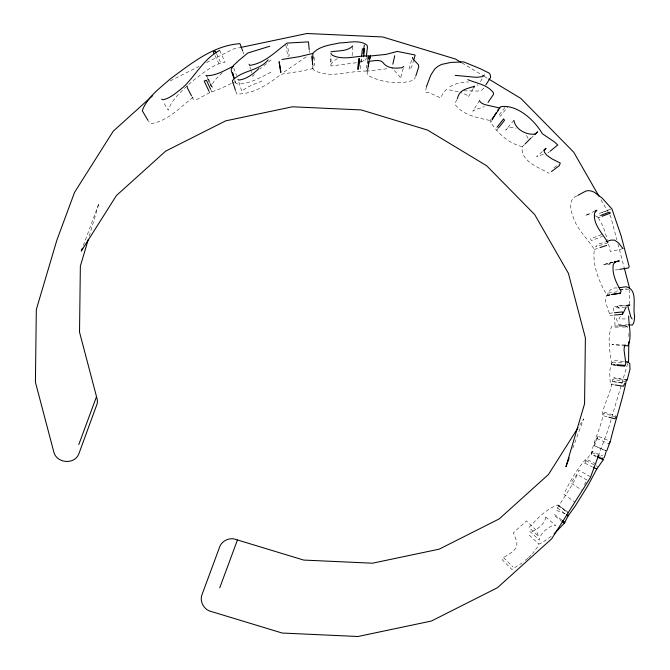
<?xml version="1.0" encoding="UTF-8"?>
<svg xmlns="http://www.w3.org/2000/svg" width="670" height="670" viewBox="0 0 670 670"><rect width="100%" height="100%" fill="white"/><g stroke="black" fill="none" stroke-linecap="round" stroke-linejoin="round"><path stroke-width="0.5" stroke-dasharray="3.35 2.51" d="M628.887 336.642L628.954 331.449M629.298 304.473L629.482 289.951M313.451 59.06L313.577 56.054M352.135 55.644L352.705 46.925M363.81 47.922L364.204 44.069M360.343 61.74L361.071 61.489L361.465 57.628M363.986 48.056L364.279 45.166M360.226 68.767L361.39 58.164M361.071 61.489L363.199 61.205L363.626 57.344M366.214 57.578L365.988 59.504L363.199 61.205M367.462 63.818L367.704 61.891M367.637 59.127L366.105 70.651L367.679 71.062L388.005 68.633M367.487 71.296L367.085 74.177L367.755 75.325C381.414 82.594 398.851 84.998 413.641 80.182L415.517 76.816M576.945 195.908C567.984 199.015 570.53 210.28 573.16 217.005C577.146 229.768 587.582 238.453 594.315 249.5C592.23 265.755 599.164 281.928 607.213 295.704L610.202 295.244M426.38 86.765L425.425 92.108L429.57 92.862L440.684 97.971L443.23 92.921L446.605 89.328L458.196 91.748M614.365 384.882L610.337 384.287C610.085 376.473 608.042 366.783 613.971 360.477L624.088 361.49M524.35 144.653L522.282 146.722C519.937 161.252 539.425 167.701 549.14 173.312M620.269 316.391L618.954 318.912L627.061 318.945M403.24 68.357L400.476 78.633L399.864 76.665L392 67.98M617.095 287.983C609.264 286.911 606.442 295.244 605.228 301.324L609.39 313.292L609.482 315.536L613.502 315.143M411.556 60.208L408.884 69.496L411.589 67.285L413.507 60.794M89.227 236.2L98.984 203.245L82.728 247.205M627.69 363.517L608.075 429.763L598.687 455.165M584.835 463.255L585.789 460.675L592.389 451.53L602.715 455.918M568.763 512.751L557.943 505.004C546.192 508.748 537.332 518.722 529.024 527.449L538.58 536.477L535.983 530.07L526.528 520.942L513.388 532.725L516.871 541.812L516.846 546.511L514.401 549.928L511.285 552.742L503.538 557.607L502.584 560.187L511.905 569.441L521.846 563.101M572.8 448.196L583.637 418.892L579.734 425.065M557.465 508.17C563.88 497.006 572.105 486.562 577.314 474.569L588.846 481.085M592.389 451.53L591.149 454.503L595.839 456.505M605.755 450.625L594.491 445.835L598.076 436.145L608.402 440.542M366.724 71.087C349.238 70.425 329.715 79.378 313.51 69.873L312.856 68.507L313.903 66.037M551.201 536.402L542.474 542.482L538.906 544.073L537.348 547.239L532.566 553.52M598.076 436.145L594.55 443.138L594.072 444.997L594.491 445.835M456.948 99.545L455.139 102.962L455.315 104.813C463.657 115.692 478.648 117.962 491.219 120.751M522.282 146.722C508.857 143.43 498.011 133.757 490.8 122.392L491.738 120.709M473.188 88.624L468.338 96.999L467.962 95.961L466.153 94.688L460.064 92.343M584.357 484.695L586.384 481.37M480.449 81.665L483.958 75.869M479.536 100.492L472.853 111.161L474.703 109.947L484.301 106.681M313.619 66.112L314.565 64.68L314.004 55.928M254.324 74.404L252.758 76.455L251.912 73.625M504.937 107.451L498.43 115.918L500.498 116.103L507.667 106.915M496.696 130.223L497.902 128.699M513.873 120.382L505.716 130.039L508.145 127.819L513.069 127.56L516.109 128.188M222.289 72.687L214.71 80.258L211.427 85.551L211.343 86.849L205.799 75.191M528.462 557.725L531.963 554.224M483.782 88.155L481.805 90.073L477.626 91.078L462.878 90.768M531.988 137.266L533.395 135.91M259.927 68.977L261.442 67.628M542.348 151.571L536.444 156.713L543.378 154.334M527.826 558.278L523.22 562.055M193.061 97.334C180.138 107.166 167.467 121.605 150.591 123.648L148.514 121.236M547.834 153.028L549.358 151.797M263.846 65.71L272.665 58.675M554.015 167.776L558.713 164.234M284.063 72.008L307.111 56.263M231.276 83.582L219.534 89.076L209.693 92.686L197.407 99.194L193.329 99.353L191.955 96.706M337.479 58.633L333.208 61.221L330.896 64.487L330.863 55.727M607.213 295.704L607.204 295.127L610.68 294.624M219.693 50.384L225.028 62.126C212.616 64.253 202.683 73.708 192.742 80.869C183.521 89.42 172.274 98.13 168.229 110.307L163.137 101.723M270.956 72.243C260.471 77.393 249.65 84.068 237.616 83.993L235.714 83.005L234.701 80.216M232.155 83.139L236.569 80.886M170.247 80.877L199.099 66.33M206.544 62.57L233.528 48.96L239.651 47.671M595.061 211.017L585.111 215.514L589.097 214.299L591.61 214.467M449.763 86.706L456.706 83.599L464.503 82.058L468.539 82.025M262.029 80.936C255.228 84.093 247.264 85.978 241.878 91.447L238.553 81.12M594.298 215.313L597.163 216.862L600.873 215.413M610.789 209.032L599.633 213.32L610.094 209.693M597.163 216.862L598.335 217.725L601.132 216.653M601.694 234.55L590.538 238.813L591.334 240.555L602.531 236.376M594.315 249.5L599.055 247.917M607.891 242.758L595.571 246.845L598.72 244.022L605.387 241.903M613.536 262.137L602.824 264.776L613.519 262.263L606.626 263.771L611.199 265.27M623 248.662L610.286 251.593L608.678 244.207M356.44 62.704L330.921 66.003L330.905 56.28M618.661 269.507L615.68 269.985L614.013 267.916M606.853 295.328L610.831 294.708M608.167 293.125L619.114 291.442M619.423 289.624L626.442 288.854M619.926 290.018L628.954 289.063M609.39 313.292L613.402 312.865M625.244 307.053L613.176 308.108L613.938 312.019M614.541 306.458L627.631 305.403M627.832 305.244L616.735 305.939L618.611 307.622L619.909 310.687M617.866 325.947L611.802 326.181C606.752 337.965 610.144 352.194 611.71 364.606L616.777 365.075M618.351 327.094L614.298 327.136L615.018 325.36L614.633 317.044M622.396 327.044L626.45 326.993M621.333 324.724L619.306 324.665L618.251 323.978L615.512 316.516M625.395 324.833L627.422 324.883M625.185 345.017L612.003 344.648L622.84 345.569M616.358 365.385L611.3 364.924L614.943 364.505L611.643 364.195M612.665 362.026L623.795 363.073M622.807 382.93L611.643 381.456L622.723 383.123M625.755 381.515L612.681 379.404C611.258 392.134 604.189 402.879 602.012 415.383L607.924 416.958M613.377 377.93L626.433 380.108M626.894 379.714L614.114 377.713M616.149 416.941L603.419 413.239C601.283 427.427 593.612 439.729 591.451 454.059L596.141 456.052M604.097 412.159L615.814 415.71M565.262 513.798L556.535 510.373L557.566 508.036L565.597 514.259M594.424 445.768L606.618 450.977M591.711 452.585L602.958 457.426M596.761 438.532L608.921 443.808M585.789 460.675L597.69 466.521M584.902 463.104L592.163 466.848M596.007 463.992L585.982 458.967C576.769 469.243 569.76 481.764 563.83 494.184L574.567 501.88M590.354 476.73L578.83 470.198L578.177 472.559L570.857 483.02L581.979 490.18M461.898 62.863L483.321 75.785M484.209 76.321L487.785 78.474M558.42 505.599L567.364 512.29M557.943 505.004L568.411 513.036M561.711 519.962L554.467 514.393L553.889 515.155L561.125 520.741M617.422 289.842L617.916 290.227M529.267 535.112L538.906 544.073M503.538 557.607L512.86 566.87M598.335 217.725L603.235 226.778L607.456 239.634M526.511 135.424L528.563 139.226M601.015 199.769L607.707 211.444M609.767 215.028L610.797 216.829L616.861 239.843M215.02 55.543L218.881 63.608M216.519 53.768L220.773 62.737M207.122 77.117L211.804 86.983L212.532 87.401L207.465 76.623M208.839 90.894L209.693 92.686M211.067 90.216L211.896 92.016M243.051 51.992L243.738 53.843M233.797 68.105L236.51 75.526M235.765 91.179L236.719 93.984C253.118 94.428 268.595 84.236 281.015 74.286L299.783 71.38L312.949 68.608L312.764 65.694M234.81 80.149L235.714 83.005L235.672 81.346M249.952 67.017L250.513 68.901M250.789 69.848L251.635 72.678M617.916 243.847L623.971 266.861M285.83 44.907L287.849 56.489L289.18 55.635L287.204 44.053M477.777 84.504L477.936 85.81M309.297 50.627L309.49 52.57M312.664 65.593L312.856 68.507M490.725 119.361L490.8 122.392M545.832 517.039C544.978 523.915 537.742 529.2 531.645 531.645L529.66 531.117L539.266 540.104C540.179 533.102 547.39 527.591 553.688 525.18L555.815 525.632L545.832 517.039"/><path stroke-width="1" d="M628.82 341.826L628.586 360.502L627.991 362.512M513.873 120.382C515.398 129.36 526.377 135.39 535.121 134.042L537.6 131.839L534.794 134.553M363.215 53.709L363.709 48.885M357.663 69.295L358.768 58.692L359.472 58.717L358.349 69.328M358.592 66.799L359.388 59.086M361.566 56.665L362.37 48.952L364.581 48.675L363.735 56.38M363.383 53.843L363.885 49.019M366.331 56.615L367.462 46.992L367.001 45.15C359.489 39.337 348.434 42.888 339.698 42.914C330.503 44.965 319.288 45.929 312.781 53.466L312.915 55.417M368.349 66.263L369.421 58.591M369.966 58.893L370.368 56.012L386.012 54.404L397.394 51.414L414.462 54.856L415.149 55.233L413.775 59.865M367.621 70.333L368.843 61.707M392.838 64.203L394.731 55.71M627.12 380.217L629.968 369.312L629.808 363.877L628.368 362.202L625.093 361.591M369.555 58.927L370.368 56.012C357.738 54.99 344.413 61.096 332.353 55.275L330.896 53.365M610.538 440.475C615.42 420.224 622.296 400.56 626.433 380.108L626.894 379.714M604.792 455.977L606.065 451.831M88.34 239.198L80.358 266.158L79.521 332.136L97.376 399.931L97.334 403.256L78.683 454.294C74.194 464.57 57.938 463.414 54.119 453.171L35.41 382.126L36.331 309.498L56.841 240.237L74.546 192.374L113.23 131.194L152.735 95.559M415.819 75.894L418.8 66.698L418.34 64.613L412.988 59.094L412.36 57.419M82.368 248.176L81.279 251.108L116.421 195.54L165.683 151.11L225.698 120.843L292.396 106.798L361.214 109.93L427.468 130.039L486.655 165.75L534.719 214.618L568.403 273.327L585.396 337.864L584.558 403.843L565.932 466.756L569.182 457.962M78.809 444.537L96.513 396.673M367.763 58.173L368.508 56.154M219.735 587.825L237.448 539.961M611.827 294.549L619.784 293.301L620.152 293.711L621.107 291.14C616.291 283.234 611.844 273.821 613.284 264.357L615.479 261.652M624.867 365.837L625.822 363.257L624.055 350.134L624.482 345.553L625.185 345.017M598.687 455.165L590.37 477.626L551.686 538.806L497.458 587.716L431.388 621.04L357.964 636.5L282.204 633.041L209.266 610.906C202.943 608.184 199.367 600.337 202.281 593.93L219.986 546.067C222.423 540.816 228.478 537.993 234.106 538.948L303.703 560.07L372.52 563.202L439.219 549.157L499.234 518.89L548.495 474.461L578.059 427.711M606.693 451.027L610.278 441.337L608.921 443.808M426.38 86.765L430.852 75.023L434.771 68.985L437.82 66.447L441.505 64.446L450.86 62.436L463.531 61.849L479.745 68.474L489.108 73.055L490.206 74.512L490.557 77.536L485.867 84.889M614.507 315.051L622.547 314.272L626.249 306.96M568.554 515.021L564.341 523.22L554.073 533.898M596.803 468.95L588.252 485.038L575.295 505.925L568.143 515.933L566.703 514.861M624.817 383.232L623.427 386.23L615.37 385.032M457.392 98.683C459.561 88.926 467.174 88.993 474.645 86.112L473.673 87.787M496.386 112.409L492.216 119.871M234.023 78.365L231.309 70.936L231.217 69.052L233.73 65.233L238.746 60.518L247.908 52.972L269.717 46.255M619.784 293.301L620.152 293.711M603.896 457.828L604.591 456.714M616.149 416.941L614.826 418.792L608.913 417.217M593.143 467.157L596.736 469.101L603.653 459.243L597.079 456.454M488.053 102.351L493.514 94.344L493.43 92.837C487.668 84.638 476.404 83.323 467.811 79.638M491.981 118.984L498.229 110.491L498.179 109.193M497.944 110.366L500.783 106.689C517.072 104.143 534.719 120.298 542.323 133.732L554.626 142.048L557.742 145.03L550.12 151.177M368.073 58.993L370.368 56.012M496.989 127.292L503.564 118.875L504.518 120.307L498.497 127.936M352.772 45.954C347.244 51.64 338.065 50.493 330.846 51.841M525.045 143.966L531.268 137.769M268.184 59.789C259.248 71.121 241.82 70.049 232.356 80.718L235.446 90.241M258.947 68.541C253.243 73.859 246.627 79.261 238.579 80.09L237.951 79.244M543.822 150.289L546.033 148.363L544.124 150.072L544.434 152.325L546.795 155.231L551.913 158.865L560.279 163.053L559.324 165.624L551.494 171.537M403.742 66.489L402.218 67.637C396.129 68.499 388.307 68.717 383.885 63.7C381.079 58.851 374.681 60.844 370.167 61.188M484.46 75.04L482.015 76.715L476.328 77.318L455.181 75.367M219.693 50.384C203.831 58.675 195.607 75.635 183.061 87.401C176.88 92.125 170.842 98.046 163.019 99.78L161.612 99.152M577.816 195.431L585.622 191.159L587.967 190.623L590.873 190.917L594.248 192.198L602.213 198.161L611.953 208.981L621.073 235.689L629.147 266.442L628.602 267.916L619.658 269.348M233.118 66.246C224.894 70.308 216.469 75.534 207.047 75.718L206.276 75.316M595.061 211.017L596.87 210.196L594.575 213.068C592.866 224.718 602.732 233.369 607.891 242.758M600.873 215.413L609.223 212.155L610.429 213.094L602.062 216.301M600.002 247.607L606.626 245.396M606.333 241.602L611.09 240.086L614.683 240.178L618.653 243.034L623 248.662M312.781 53.466L298.988 56.724L281.961 59.454M614.49 262.037L619.348 260.898L614.457 262.003M240.672 47.461L306.952 33.5L382.712 36.959L455.65 59.094L461.01 62.318M611.702 294.465L619.851 293.184M619.097 287.715L626.082 286.768C638.518 289.582 632.304 306.692 634.591 315.846C634.398 318.937 634.473 322.479 632.488 325.017L628.435 324.908M614.407 312.756L622.438 311.918L622.547 314.272M627.832 305.244L629.85 305.118L627.631 305.403L630.914 317.128L632.128 318.962M618.879 325.913L624.943 325.679L627.463 326.985M623.854 345.628L627.907 345.846C632.204 336.817 628.669 325.637 628.661 316.031M617.371 365.477L624.457 366.122L624.8 365.401L616.919 364.681M499.669 108.029L484.845 104.629L482.124 103.44L480.13 101.874L479.536 100.492M597.715 457.308L603.352 459.712M488.673 79.01L520.799 98.398L573.721 152.199L598.955 196.184M562.524 520.573L564.936 522.433M561.929 521.361L564.341 523.22M312.027 55.861L312.697 64.714M147.978 120.399L142.274 110.692C147.174 97.209 159.87 88.222 170.214 78.96C191.293 63.541 212.784 45.61 239.952 43.651L242.708 51.062M191.494 95.818L187.365 87.879L187.064 85.877M214.157 53.751L213.303 51.959L215.246 51.079L216.092 52.871M208.839 90.894L204.166 81.02L206.469 80.308L210.648 89.311M249.106 64.186L249.667 65.4C264.432 63.432 275.646 51.565 287.036 43.089L308.46 41.883L309.205 49.655M232.49 72.569L233.545 75.492M232.39 72.519L234.198 78.239M624.239 267.858L629.507 287.874M280.68 72.36L279.114 61.632L280.973 72.243M312.094 56.833L312.605 64.621"/></g></svg>
